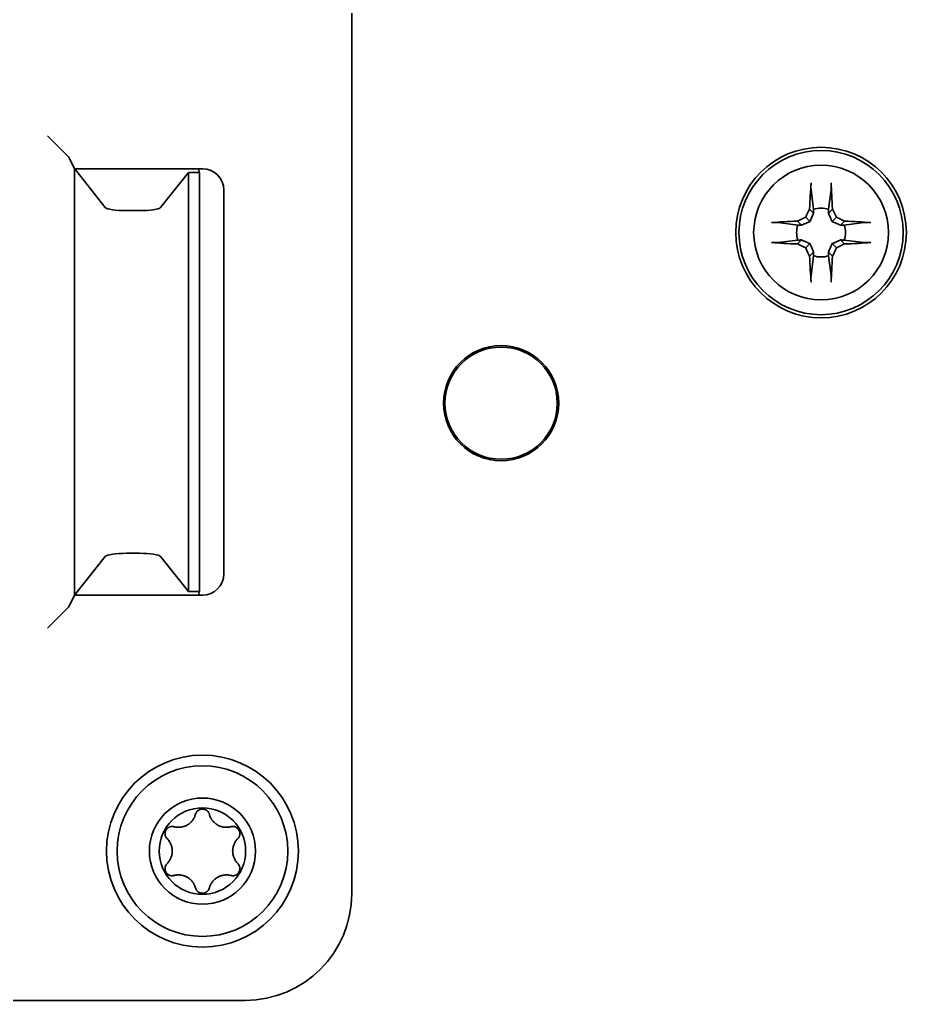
# Model space of a CAD drawing. Header units: millimetres. Extents: x -36 to 4467, y 2 to 3322.
# Drawn here: x 2543.7 to 2585.27, y 3104.04 to 3150.03 of the extents above; entities that cross this region are included whole.
import ezdxf

# ---------------------------------------------------------------- set-up
doc = ezdxf.new("R2010")
doc.units = ezdxf.units.MM
doc.layers.add('1', color=7, linetype='Continuous', true_color=0xffffff)

msp = doc.modelspace()

# ---------------------------------------------------------------- linework, layer by layer
at = {"layer": '1', "color": 7, "linetype": 'Continuous', "lineweight": 35}
for p, q in [((2559.273, 3158.038), (2559.273, 3109.038)), ((2545.006, 3144.582), (2545.991, 3143.598)), ((2546.002, 3143.582), (2546.273, 3143.038)), ((2546.273, 3123.038), (2546.273, 3143.038)), ((2552.284, 3143.038), (2546.273, 3143.038)), ((2546.331, 3142.965), (2546.305, 3143.038)), ((2547.719, 3141.224), (2546.331, 3142.965)), ((2551.617, 3142.862), (2550.312, 3141.224)), ((2552.128, 3142.862), (2551.617, 3142.862)), ((2551.617, 3142.862), (2551.617, 3123.214)), ((2552.132, 3142.788), (2552.132, 3123.288)), ((2553.273, 3124.038), (2553.273, 3142.038)), ((2580.923, 3141.134), (2580.805, 3142.056)), ((2581.623, 3141.134), (2581.74, 3142.056)), ((2549.321, 3141.072), (2548.709, 3141.072)), ((2580.926, 3140.96), (2580.738, 3141.148)), ((2581.619, 3140.96), (2581.808, 3141.148)), ((2580.182, 3140.394), (2579.26, 3140.512)), ((2580.357, 3140.391), (2580.169, 3140.579)), ((2580.754, 3140.562), (2580.552, 3140.765)), ((2581.791, 3140.562), (2581.993, 3140.765)), ((2582.188, 3140.391), (2582.376, 3140.579)), ((2582.363, 3140.394), (2583.285, 3140.512)), ((2580.182, 3139.694), (2579.26, 3139.576)), ((2580.357, 3139.697), (2580.169, 3139.509)), ((2580.754, 3139.526), (2580.552, 3139.324)), ((2581.791, 3139.526), (2581.993, 3139.324)), ((2582.188, 3139.697), (2582.376, 3139.509)), ((2582.363, 3139.694), (2583.285, 3139.576)), ((2580.926, 3139.129), (2580.738, 3138.94)), ((2581.619, 3139.129), (2581.808, 3138.94)), ((2580.923, 3138.954), (2580.805, 3138.032)), ((2581.623, 3138.954), (2581.74, 3138.032)), ((2546.331, 3123.111), (2547.719, 3124.852)), ((2548.709, 3125.004), (2549.321, 3125.004)), ((2550.312, 3124.852), (2551.617, 3123.214)), ((2546.273, 3123.038), (2546.002, 3122.494)), ((2546.273, 3123.038), (2552.284, 3123.038)), ((2546.305, 3123.038), (2546.331, 3123.111)), ((2551.617, 3123.214), (2552.128, 3123.214)), ((2545.991, 3122.478), (2545.006, 3121.494)), ((2554.273, 3104.038), (2515.273, 3104.038))]:
    msp.add_line(p, q, dxfattribs=at)
for centre, radius in [((2581.273, 3140.044), 4), ((2581.273, 3140.044), 3.85), ((2581.273, 3140.044), 3.16), ((2566.273, 3132.044), 2.7), ((2566.273, 3132.044), 2.631), ((2552.273, 3111.038), 4.5), ((2552.273, 3111.038), 4), ((2552.273, 3111.038), 2.49), ((2552.273, 3111.038), 2.025)]:
    msp.add_circle(centre, radius, dxfattribs=at)
for centre, radius, start, end in [((2551.382, 3142.788), 0.75, 0, 19.4723), ((2581.273, 3140.044), 1.145, 72.2011, 107.7989), ((2581.273, 3140.044), 1.145, 162.2011, 197.7989), ((2581.273, 3140.044), 1.145, 342.2011, 17.7989), ((2581.273, 3140.044), 1.145, 252.2011, 287.7989), ((2551.382, 3123.288), 0.75, 340.5277, 0), ((2554.273, 3109.038), 5, 270, 0)]:
    msp.add_arc(centre, radius, start, end, dxfattribs=at)
for centre, major_axis, ratio, start_param, end_param in [((2545.006, 3143.567), (1, 0), 0.176327, 0.087266, 0.174533), ((2552.269, 3142.023), (0.453, 0.913), 0.981173, 5.180581, 6.736243), ((2580.976, 3140.049), (0.065, 3.728), 0.072244, 0.900133, 1.272854), ((2581.569, 3140.049), (0.065, -3.728), 0.072244, 1.868738, 2.24146), ((2548.709, 3141.248), (1, 0), 0.176327, 3.281219, 4.712389), ((2549.321, 3141.248), (1, 0), 0.176327, 4.712389, 6.143559), ((2580.718, 3140.303), (1.559, 3.344), 0.094201, 1.359315, 1.476181), ((2581.827, 3140.303), (1.559, -3.344), 0.094201, 1.665412, 1.782277), ((2581.267, 3140.341), (3.728, 0.065), 0.072244, 1.868738, 2.24146), ((2581.014, 3140.598), (3.344, 1.559), 0.094201, 1.665412, 1.782277), ((2581.531, 3140.598), (3.344, -1.559), 0.094201, 1.359315, 1.476181), ((2581.278, 3140.341), (3.728, -0.065), 0.072244, 0.900133, 1.272854), ((2581.267, 3139.747), (-3.728, 0.065), 0.072244, 0.900133, 1.272854), ((2581.014, 3139.49), (-3.344, 1.559), 0.094201, 1.359315, 1.476181), ((2581.531, 3139.49), (-3.344, -1.559), 0.094201, 1.665412, 1.782277), ((2581.278, 3139.747), (-3.728, -0.065), 0.072244, 1.868738, 2.24146), ((2580.718, 3139.786), (-1.559, 3.344), 0.094201, 1.665412, 1.782277), ((2581.827, 3139.786), (-1.559, -3.344), 0.094201, 1.359315, 1.476181), ((2580.976, 3140.039), (-0.065, 3.728), 0.072244, 1.868738, 2.24146), ((2581.569, 3140.039), (-0.065, -3.728), 0.072244, 0.900133, 1.272854), ((2548.709, 3124.828), (1, 0), 0.176327, 1.570796, 3.001966), ((2549.321, 3124.828), (1, 0), 0.176327, 0.139626, 1.570796), ((2552.269, 3124.054), (0.453, -0.913), 0.981173, 5.830128, 7.385789), ((2545.006, 3122.509), (1, 0), 0.176327, 6.108652, 6.195919)]:
    msp.add_ellipse(centre, major_axis=major_axis, ratio=ratio, start_param=start_param, end_param=end_param, dxfattribs=at)
for points, knots in [([(2580.805, 3142.056), (2580.804, 3142.063), (2580.803, 3142.072), (2580.802, 3142.086), (2580.802, 3142.091), (2580.801, 3142.103), (2580.801, 3142.114), (2580.8, 3142.127), (2580.8, 3142.14), (2580.8, 3142.147), (2580.799, 3142.168), (2580.799, 3142.182), (2580.799, 3142.205), (2580.799, 3142.212), (2580.8, 3142.228), (2580.8, 3142.243), (2580.8, 3142.258), (2580.801, 3142.273), (2580.801, 3142.281), (2580.802, 3142.303), (2580.802, 3142.317), (2580.804, 3142.345), (2580.804, 3142.358), (2580.805, 3142.37)], [0, 0, 0, 0, 0.125, 0.125, 0.1875, 0.1875, 0.25, 0.3125, 0.3125, 0.375, 0.375, 0.5, 0.5, 0.5625, 0.5625, 0.625, 0.6875, 0.6875, 0.75, 0.75, 0.875, 0.875, 1, 1, 1, 1]), ([(2581.74, 3142.37), (2581.741, 3142.358), (2581.741, 3142.345), (2581.743, 3142.317), (2581.744, 3142.303), (2581.745, 3142.273), (2581.745, 3142.258), (2581.745, 3142.235), (2581.745, 3142.228), (2581.746, 3142.212), (2581.746, 3142.197), (2581.746, 3142.183), (2581.746, 3142.168), (2581.746, 3142.161), (2581.745, 3142.14), (2581.745, 3142.127), (2581.744, 3142.109), (2581.744, 3142.103), (2581.743, 3142.092), (2581.743, 3142.081), (2581.742, 3142.072), (2581.741, 3142.064), (2581.741, 3142.06), (2581.74, 3142.056)], [0, 0, 0, 0, 0.125, 0.125, 0.25, 0.25, 0.375, 0.375, 0.4375, 0.4375, 0.5, 0.5625, 0.5625, 0.625, 0.625, 0.75, 0.75, 0.8125, 0.8125, 0.875, 0.9375, 0.9375, 1, 1, 1, 1]), ([(2580.926, 3140.96), (2580.898, 3140.895), (2580.871, 3140.829), (2580.814, 3140.697), (2580.785, 3140.63), (2580.754, 3140.562)], [0, 0, 0, 0, 0.5, 0.5, 1, 1, 1, 1]), ([(2581.791, 3140.562), (2581.761, 3140.63), (2581.731, 3140.697), (2581.674, 3140.829), (2581.647, 3140.895), (2581.619, 3140.96)], [0, 0, 0, 0, 0.5, 0.5, 1, 1, 1, 1]), ([(2578.947, 3140.511), (2578.959, 3140.512), (2578.972, 3140.513), (2578.999, 3140.514), (2579.014, 3140.515), (2579.043, 3140.516), (2579.058, 3140.516), (2579.081, 3140.517), (2579.089, 3140.517), (2579.104, 3140.517), (2579.119, 3140.517), (2579.134, 3140.517), (2579.149, 3140.517), (2579.156, 3140.517), (2579.177, 3140.517), (2579.19, 3140.517), (2579.208, 3140.516), (2579.214, 3140.516), (2579.225, 3140.515), (2579.235, 3140.514), (2579.245, 3140.514), (2579.253, 3140.513), (2579.257, 3140.512), (2579.26, 3140.512)], [0, 0, 0, 0, 0.125, 0.125, 0.25, 0.25, 0.375, 0.375, 0.4375, 0.4375, 0.5, 0.5625, 0.5625, 0.625, 0.625, 0.75, 0.75, 0.8125, 0.8125, 0.875, 0.9375, 0.9375, 1, 1, 1, 1]), ([(2580.754, 3140.562), (2580.686, 3140.532), (2580.619, 3140.503), (2580.487, 3140.446), (2580.422, 3140.418), (2580.357, 3140.391)], [0, 0, 0, 0, 0.5, 0.5, 1, 1, 1, 1]), ([(2582.188, 3140.391), (2582.123, 3140.418), (2582.058, 3140.446), (2581.926, 3140.503), (2581.859, 3140.532), (2581.791, 3140.562)], [0, 0, 0, 0, 0.5, 0.5, 1, 1, 1, 1]), ([(2583.285, 3140.512), (2583.292, 3140.513), (2583.3, 3140.514), (2583.315, 3140.515), (2583.32, 3140.515), (2583.331, 3140.516), (2583.343, 3140.516), (2583.355, 3140.516), (2583.368, 3140.517), (2583.375, 3140.517), (2583.396, 3140.517), (2583.411, 3140.517), (2583.433, 3140.517), (2583.441, 3140.517), (2583.456, 3140.517), (2583.471, 3140.517), (2583.486, 3140.516), (2583.501, 3140.516), (2583.509, 3140.516), (2583.531, 3140.515), (2583.546, 3140.514), (2583.573, 3140.513), (2583.586, 3140.512), (2583.598, 3140.511)], [0, 0, 0, 0, 0.125, 0.125, 0.1875, 0.1875, 0.25, 0.3125, 0.3125, 0.375, 0.375, 0.5, 0.5, 0.5625, 0.5625, 0.625, 0.6875, 0.6875, 0.75, 0.75, 0.875, 0.875, 1, 1, 1, 1]), ([(2579.26, 3139.576), (2579.253, 3139.575), (2579.245, 3139.575), (2579.23, 3139.573), (2579.225, 3139.573), (2579.214, 3139.573), (2579.202, 3139.572), (2579.19, 3139.572), (2579.177, 3139.571), (2579.17, 3139.571), (2579.149, 3139.571), (2579.134, 3139.571), (2579.112, 3139.571), (2579.104, 3139.571), (2579.089, 3139.571), (2579.074, 3139.571), (2579.059, 3139.572), (2579.044, 3139.572), (2579.036, 3139.572), (2579.014, 3139.573), (2578.999, 3139.574), (2578.972, 3139.575), (2578.959, 3139.576), (2578.947, 3139.577)], [0, 0, 0, 0, 0.125, 0.125, 0.1875, 0.1875, 0.25, 0.3125, 0.3125, 0.375, 0.375, 0.5, 0.5, 0.5625, 0.5625, 0.625, 0.6875, 0.6875, 0.75, 0.75, 0.875, 0.875, 1, 1, 1, 1]), ([(2580.357, 3139.697), (2580.422, 3139.67), (2580.487, 3139.642), (2580.619, 3139.585), (2580.686, 3139.556), (2580.754, 3139.526)], [0, 0, 0, 0, 0.5, 0.5, 1, 1, 1, 1]), ([(2580.754, 3139.526), (2580.785, 3139.458), (2580.814, 3139.391), (2580.871, 3139.259), (2580.898, 3139.193), (2580.926, 3139.129)], [0, 0, 0, 0, 0.5, 0.5, 1, 1, 1, 1]), ([(2581.619, 3139.129), (2581.647, 3139.193), (2581.674, 3139.259), (2581.731, 3139.391), (2581.761, 3139.458), (2581.791, 3139.526)], [0, 0, 0, 0, 0.5, 0.5, 1, 1, 1, 1]), ([(2581.791, 3139.526), (2581.859, 3139.556), (2581.926, 3139.585), (2582.058, 3139.642), (2582.123, 3139.67), (2582.188, 3139.697)], [0, 0, 0, 0, 0.5, 0.5, 1, 1, 1, 1]), ([(2583.598, 3139.577), (2583.586, 3139.576), (2583.573, 3139.575), (2583.546, 3139.574), (2583.531, 3139.573), (2583.502, 3139.572), (2583.487, 3139.572), (2583.464, 3139.571), (2583.456, 3139.571), (2583.441, 3139.571), (2583.426, 3139.571), (2583.411, 3139.571), (2583.397, 3139.571), (2583.389, 3139.571), (2583.368, 3139.571), (2583.355, 3139.572), (2583.337, 3139.572), (2583.331, 3139.573), (2583.32, 3139.573), (2583.31, 3139.574), (2583.301, 3139.575), (2583.292, 3139.575), (2583.288, 3139.576), (2583.285, 3139.576)], [0, 0, 0, 0, 0.125, 0.125, 0.25, 0.25, 0.375, 0.375, 0.4375, 0.4375, 0.5, 0.5625, 0.5625, 0.625, 0.625, 0.75, 0.75, 0.8125, 0.8125, 0.875, 0.9375, 0.9375, 1, 1, 1, 1]), ([(2580.805, 3137.719), (2580.804, 3137.731), (2580.804, 3137.743), (2580.802, 3137.771), (2580.802, 3137.785), (2580.801, 3137.815), (2580.8, 3137.83), (2580.8, 3137.853), (2580.8, 3137.861), (2580.799, 3137.876), (2580.799, 3137.891), (2580.799, 3137.906), (2580.799, 3137.92), (2580.799, 3137.927), (2580.8, 3137.948), (2580.8, 3137.961), (2580.801, 3137.98), (2580.801, 3137.986), (2580.802, 3137.997), (2580.802, 3138.007), (2580.803, 3138.016), (2580.804, 3138.024), (2580.804, 3138.028), (2580.805, 3138.032)], [0, 0, 0, 0, 0.125, 0.125, 0.25, 0.25, 0.375, 0.375, 0.4375, 0.4375, 0.5, 0.5625, 0.5625, 0.625, 0.625, 0.75, 0.75, 0.8125, 0.8125, 0.875, 0.9375, 0.9375, 1, 1, 1, 1]), ([(2581.74, 3138.032), (2581.741, 3138.025), (2581.742, 3138.017), (2581.743, 3138.002), (2581.743, 3137.997), (2581.744, 3137.986), (2581.745, 3137.974), (2581.745, 3137.961), (2581.745, 3137.948), (2581.745, 3137.941), (2581.746, 3137.92), (2581.746, 3137.906), (2581.746, 3137.883), (2581.746, 3137.876), (2581.745, 3137.861), (2581.745, 3137.845), (2581.745, 3137.83), (2581.745, 3137.815), (2581.744, 3137.808), (2581.744, 3137.785), (2581.743, 3137.771), (2581.741, 3137.744), (2581.741, 3137.731), (2581.74, 3137.719)], [0, 0, 0, 0, 0.125, 0.125, 0.1875, 0.1875, 0.25, 0.3125, 0.3125, 0.375, 0.375, 0.5, 0.5, 0.5625, 0.5625, 0.625, 0.6875, 0.6875, 0.75, 0.75, 0.875, 0.875, 1, 1, 1, 1]), ([(2550.94, 3112.183), (2550.992, 3112.169), (2551.044, 3112.16), (2551.124, 3112.155), (2551.15, 3112.154), (2551.191, 3112.156), (2551.204, 3112.156), (2551.231, 3112.158), (2551.245, 3112.16), (2551.311, 3112.169), (2551.364, 3112.181), (2551.428, 3112.202), (2551.441, 3112.207), (2551.466, 3112.217), (2551.479, 3112.222), (2551.516, 3112.239), (2551.54, 3112.251), (2551.611, 3112.292), (2551.655, 3112.324), (2551.706, 3112.369), (2551.716, 3112.378), (2551.736, 3112.397), (2551.764, 3112.426), (2551.807, 3112.477), (2551.838, 3112.521), (2551.859, 3112.556), (2551.866, 3112.567), (2551.879, 3112.591), (2551.885, 3112.603), (2551.915, 3112.663), (2551.934, 3112.712), (2551.947, 3112.764)], [0, 0, 0, 0, 0.125, 0.125, 0.1875, 0.1875, 0.21875, 0.21875, 0.25, 0.25, 0.375, 0.375, 0.40625, 0.40625, 0.4375, 0.4375, 0.5, 0.5, 0.625, 0.625, 0.65625, 0.65625, 0.6875, 0.75, 0.8125, 0.8125, 0.84375, 0.84375, 0.875, 0.875, 1, 1, 1, 1]), ([(2551.947, 3112.764), (2551.952, 3112.782), (2551.964, 3112.816), (2551.982, 3112.847), (2551.997, 3112.87), (2552.002, 3112.878), (2552.014, 3112.892), (2552.02, 3112.899), (2552.038, 3112.919), (2552.052, 3112.931), (2552.073, 3112.948), (2552.081, 3112.953), (2552.097, 3112.964), (2552.104, 3112.968), (2552.129, 3112.981), (2552.146, 3112.989), (2552.172, 3112.998), (2552.181, 3113), (2552.199, 3113.005), (2552.208, 3113.007), (2552.235, 3113.012), (2552.254, 3113.013), (2552.281, 3113.013), (2552.291, 3113.013), (2552.309, 3113.011), (2552.319, 3113.01), (2552.346, 3113.006), (2552.364, 3113.001), (2552.39, 3112.992), (2552.399, 3112.989), (2552.416, 3112.981), (2552.424, 3112.977), (2552.448, 3112.964), (2552.464, 3112.954), (2552.486, 3112.937), (2552.493, 3112.931), (2552.506, 3112.919), (2552.513, 3112.912), (2552.532, 3112.892), (2552.543, 3112.878), (2552.558, 3112.855), (2552.563, 3112.847), (2552.572, 3112.831), (2552.576, 3112.823), (2552.587, 3112.799), (2552.593, 3112.782), (2552.598, 3112.764)], [0, 0, 0, 0, 0.0625, 0.125, 0.125, 0.15625, 0.15625, 0.1875, 0.1875, 0.25, 0.25, 0.28125, 0.28125, 0.3125, 0.3125, 0.375, 0.375, 0.40625, 0.40625, 0.4375, 0.4375, 0.5, 0.5, 0.53125, 0.53125, 0.5625, 0.5625, 0.625, 0.625, 0.65625, 0.65625, 0.6875, 0.6875, 0.75, 0.75, 0.78125, 0.78125, 0.8125, 0.8125, 0.875, 0.875, 0.90625, 0.90625, 0.9375, 0.9375, 1, 1, 1, 1]), ([(2552.598, 3112.764), (2552.612, 3112.712), (2552.63, 3112.663), (2552.665, 3112.591), (2552.678, 3112.568), (2552.699, 3112.534), (2552.707, 3112.522), (2552.722, 3112.5), (2552.73, 3112.489), (2552.771, 3112.436), (2552.807, 3112.396), (2552.858, 3112.352), (2552.869, 3112.343), (2552.89, 3112.326), (2552.901, 3112.318), (2552.934, 3112.294), (2552.957, 3112.279), (2553.028, 3112.238), (2553.077, 3112.216), (2553.142, 3112.194), (2553.155, 3112.19), (2553.181, 3112.182), (2553.22, 3112.172), (2553.286, 3112.16), (2553.34, 3112.156), (2553.38, 3112.155), (2553.394, 3112.155), (2553.421, 3112.155), (2553.434, 3112.156), (2553.501, 3112.16), (2553.553, 3112.169), (2553.605, 3112.183)], [0, 0, 0, 0, 0.125, 0.125, 0.1875, 0.1875, 0.21875, 0.21875, 0.25, 0.25, 0.375, 0.375, 0.40625, 0.40625, 0.4375, 0.4375, 0.5, 0.5, 0.625, 0.625, 0.65625, 0.65625, 0.6875, 0.75, 0.8125, 0.8125, 0.84375, 0.84375, 0.875, 0.875, 1, 1, 1, 1]), ([(2550.615, 3111.619), (2550.602, 3111.632), (2550.579, 3111.66), (2550.56, 3111.691), (2550.548, 3111.715), (2550.544, 3111.724), (2550.538, 3111.741), (2550.535, 3111.749), (2550.527, 3111.775), (2550.523, 3111.793), (2550.518, 3111.83), (2550.517, 3111.848), (2550.518, 3111.885), (2550.52, 3111.904), (2550.525, 3111.931), (2550.527, 3111.94), (2550.532, 3111.958), (2550.535, 3111.967), (2550.545, 3111.993), (2550.553, 3112.009), (2550.567, 3112.033), (2550.572, 3112.041), (2550.582, 3112.057), (2550.588, 3112.064), (2550.606, 3112.086), (2550.618, 3112.099), (2550.639, 3112.117), (2550.646, 3112.123), (2550.661, 3112.134), (2550.669, 3112.139), (2550.693, 3112.154), (2550.709, 3112.162), (2550.734, 3112.172), (2550.743, 3112.175), (2550.761, 3112.181), (2550.769, 3112.183), (2550.796, 3112.19), (2550.814, 3112.192), (2550.841, 3112.194), (2550.85, 3112.194), (2550.869, 3112.194), (2550.878, 3112.193), (2550.905, 3112.191), (2550.923, 3112.187), (2550.94, 3112.183)], [0, 0, 0, 0, 0.0625, 0.125, 0.125, 0.15625, 0.15625, 0.1875, 0.1875, 0.25, 0.25, 0.3125, 0.3125, 0.375, 0.375, 0.40625, 0.40625, 0.4375, 0.4375, 0.5, 0.5, 0.53125, 0.53125, 0.5625, 0.5625, 0.625, 0.625, 0.65625, 0.65625, 0.6875, 0.6875, 0.75, 0.75, 0.78125, 0.78125, 0.8125, 0.8125, 0.875, 0.875, 0.90625, 0.90625, 0.9375, 0.9375, 1, 1, 1, 1]), ([(2553.605, 3112.183), (2553.622, 3112.187), (2553.658, 3112.194), (2553.694, 3112.194), (2553.721, 3112.193), (2553.73, 3112.192), (2553.749, 3112.189), (2553.757, 3112.188), (2553.784, 3112.181), (2553.801, 3112.176), (2553.827, 3112.166), (2553.836, 3112.162), (2553.852, 3112.153), (2553.86, 3112.149), (2553.883, 3112.134), (2553.898, 3112.124), (2553.919, 3112.105), (2553.926, 3112.099), (2553.939, 3112.086), (2553.945, 3112.079), (2553.963, 3112.057), (2553.973, 3112.042), (2553.987, 3112.018), (2553.992, 3112.01), (2554, 3111.993), (2554.003, 3111.984), (2554.013, 3111.958), (2554.018, 3111.941), (2554.023, 3111.913), (2554.025, 3111.904), (2554.027, 3111.886), (2554.028, 3111.876), (2554.028, 3111.858), (2554.028, 3111.849), (2554.027, 3111.83), (2554.026, 3111.821), (2554.023, 3111.794), (2554.019, 3111.776), (2554.011, 3111.75), (2554.007, 3111.741), (2554.001, 3111.724), (2553.997, 3111.716), (2553.985, 3111.691), (2553.976, 3111.676), (2553.96, 3111.654), (2553.954, 3111.647), (2553.942, 3111.633), (2553.936, 3111.626), (2553.93, 3111.619)], [0, 0, 0, 0, 0.0625, 0.125, 0.125, 0.15625, 0.15625, 0.1875, 0.1875, 0.25, 0.25, 0.28125, 0.28125, 0.3125, 0.3125, 0.375, 0.375, 0.40625, 0.40625, 0.4375, 0.4375, 0.5, 0.5, 0.53125, 0.53125, 0.5625, 0.5625, 0.625, 0.625, 0.65625, 0.65625, 0.6875, 0.6875, 0.71875, 0.71875, 0.75, 0.75, 0.8125, 0.8125, 0.84375, 0.84375, 0.875, 0.875, 0.9375, 0.9375, 0.96875, 0.96875, 1, 1, 1, 1]), ([(2550.616, 3110.457), (2550.653, 3110.495), (2550.687, 3110.536), (2550.731, 3110.602), (2550.745, 3110.625), (2550.77, 3110.672), (2550.782, 3110.696), (2550.813, 3110.771), (2550.829, 3110.822), (2550.842, 3110.888), (2550.844, 3110.902), (2550.848, 3110.929), (2550.85, 3110.942), (2550.854, 3110.983), (2550.856, 3111.011), (2550.856, 3111.093), (2550.85, 3111.147), (2550.834, 3111.226), (2550.828, 3111.252), (2550.816, 3111.291), (2550.812, 3111.304), (2550.802, 3111.33), (2550.797, 3111.342), (2550.772, 3111.404), (2550.746, 3111.451), (2550.702, 3111.518), (2550.686, 3111.54), (2550.652, 3111.581), (2550.634, 3111.601), (2550.615, 3111.619)], [0, 0, 0, 0, 0.125, 0.125, 0.1875, 0.1875, 0.25, 0.25, 0.375, 0.375, 0.40625, 0.40625, 0.4375, 0.4375, 0.5, 0.5, 0.625, 0.625, 0.6875, 0.6875, 0.71875, 0.71875, 0.75, 0.75, 0.875, 0.875, 0.9375, 0.9375, 1, 1, 1, 1]), ([(2553.93, 3111.619), (2553.892, 3111.582), (2553.859, 3111.541), (2553.814, 3111.475), (2553.8, 3111.452), (2553.781, 3111.416), (2553.775, 3111.404), (2553.764, 3111.38), (2553.758, 3111.368), (2553.732, 3111.306), (2553.716, 3111.254), (2553.703, 3111.188), (2553.701, 3111.175), (2553.697, 3111.148), (2553.695, 3111.134), (2553.691, 3111.093), (2553.689, 3111.066), (2553.689, 3110.983), (2553.695, 3110.929), (2553.711, 3110.85), (2553.717, 3110.824), (2553.729, 3110.785), (2553.734, 3110.772), (2553.743, 3110.746), (2553.748, 3110.734), (2553.774, 3110.672), (2553.799, 3110.625), (2553.843, 3110.558), (2553.859, 3110.536), (2553.893, 3110.495), (2553.911, 3110.475), (2553.93, 3110.456)], [0, 0, 0, 0, 0.125, 0.125, 0.1875, 0.1875, 0.21875, 0.21875, 0.25, 0.25, 0.375, 0.375, 0.40625, 0.40625, 0.4375, 0.4375, 0.5, 0.5, 0.625, 0.625, 0.6875, 0.6875, 0.71875, 0.71875, 0.75, 0.75, 0.875, 0.875, 0.9375, 0.9375, 1, 1, 1, 1]), ([(2550.941, 3109.894), (2550.923, 3109.889), (2550.888, 3109.883), (2550.851, 3109.882), (2550.824, 3109.883), (2550.815, 3109.884), (2550.797, 3109.887), (2550.788, 3109.889), (2550.761, 3109.895), (2550.744, 3109.9), (2550.718, 3109.911), (2550.71, 3109.914), (2550.693, 3109.923), (2550.685, 3109.927), (2550.662, 3109.942), (2550.647, 3109.953), (2550.626, 3109.971), (2550.619, 3109.977), (2550.606, 3109.991), (2550.6, 3109.997), (2550.582, 3110.019), (2550.572, 3110.034), (2550.558, 3110.058), (2550.553, 3110.066), (2550.545, 3110.083), (2550.542, 3110.092), (2550.532, 3110.118), (2550.527, 3110.136), (2550.522, 3110.163), (2550.52, 3110.172), (2550.518, 3110.191), (2550.517, 3110.2), (2550.517, 3110.218), (2550.517, 3110.228), (2550.518, 3110.246), (2550.519, 3110.255), (2550.523, 3110.283), (2550.527, 3110.3), (2550.535, 3110.327), (2550.538, 3110.335), (2550.544, 3110.352), (2550.548, 3110.361), (2550.56, 3110.385), (2550.57, 3110.401), (2550.586, 3110.423), (2550.591, 3110.43), (2550.603, 3110.444), (2550.609, 3110.45), (2550.616, 3110.457)], [0, 0, 0, 0, 0.0625, 0.125, 0.125, 0.15625, 0.15625, 0.1875, 0.1875, 0.25, 0.25, 0.28125, 0.28125, 0.3125, 0.3125, 0.375, 0.375, 0.40625, 0.40625, 0.4375, 0.4375, 0.5, 0.5, 0.53125, 0.53125, 0.5625, 0.5625, 0.625, 0.625, 0.65625, 0.65625, 0.6875, 0.6875, 0.71875, 0.71875, 0.75, 0.75, 0.8125, 0.8125, 0.84375, 0.84375, 0.875, 0.875, 0.9375, 0.9375, 0.96875, 0.96875, 1, 1, 1, 1]), ([(2553.93, 3110.456), (2553.943, 3110.444), (2553.966, 3110.416), (2553.985, 3110.385), (2553.997, 3110.36), (2554.001, 3110.352), (2554.007, 3110.335), (2554.011, 3110.327), (2554.019, 3110.301), (2554.022, 3110.283), (2554.026, 3110.255), (2554.027, 3110.246), (2554.028, 3110.228), (2554.028, 3110.218), (2554.027, 3110.191), (2554.025, 3110.173), (2554.02, 3110.145), (2554.018, 3110.136), (2554.013, 3110.118), (2554.01, 3110.11), (2554, 3110.084), (2553.992, 3110.067), (2553.979, 3110.043), (2553.973, 3110.035), (2553.963, 3110.02), (2553.957, 3110.012), (2553.94, 3109.991), (2553.927, 3109.978), (2553.906, 3109.959), (2553.899, 3109.953), (2553.884, 3109.942), (2553.876, 3109.937), (2553.853, 3109.923), (2553.836, 3109.914), (2553.811, 3109.904), (2553.802, 3109.901), (2553.785, 3109.895), (2553.776, 3109.893), (2553.749, 3109.887), (2553.731, 3109.884), (2553.704, 3109.882), (2553.695, 3109.882), (2553.676, 3109.882), (2553.667, 3109.883), (2553.64, 3109.886), (2553.623, 3109.889), (2553.605, 3109.894)], [0, 0, 0, 0, 0.0625, 0.125, 0.125, 0.15625, 0.15625, 0.1875, 0.1875, 0.25, 0.25, 0.28125, 0.28125, 0.3125, 0.3125, 0.375, 0.375, 0.40625, 0.40625, 0.4375, 0.4375, 0.5, 0.5, 0.53125, 0.53125, 0.5625, 0.5625, 0.625, 0.625, 0.65625, 0.65625, 0.6875, 0.6875, 0.75, 0.75, 0.78125, 0.78125, 0.8125, 0.8125, 0.875, 0.875, 0.90625, 0.90625, 0.9375, 0.9375, 1, 1, 1, 1]), ([(2551.947, 3109.312), (2551.934, 3109.364), (2551.915, 3109.413), (2551.88, 3109.485), (2551.867, 3109.508), (2551.846, 3109.542), (2551.838, 3109.554), (2551.823, 3109.576), (2551.815, 3109.587), (2551.774, 3109.64), (2551.738, 3109.68), (2551.687, 3109.724), (2551.677, 3109.733), (2551.655, 3109.75), (2551.644, 3109.758), (2551.611, 3109.782), (2551.588, 3109.797), (2551.518, 3109.838), (2551.468, 3109.86), (2551.404, 3109.882), (2551.391, 3109.886), (2551.364, 3109.894), (2551.325, 3109.904), (2551.259, 3109.916), (2551.206, 3109.92), (2551.165, 3109.921), (2551.152, 3109.921), (2551.125, 3109.921), (2551.111, 3109.92), (2551.045, 3109.916), (2550.992, 3109.907), (2550.941, 3109.894)], [0, 0, 0, 0, 0.125, 0.125, 0.1875, 0.1875, 0.21875, 0.21875, 0.25, 0.25, 0.375, 0.375, 0.40625, 0.40625, 0.4375, 0.4375, 0.5, 0.5, 0.625, 0.625, 0.65625, 0.65625, 0.6875, 0.75, 0.8125, 0.8125, 0.84375, 0.84375, 0.875, 0.875, 1, 1, 1, 1]), ([(2553.605, 3109.894), (2553.553, 3109.907), (2553.501, 3109.916), (2553.421, 3109.921), (2553.395, 3109.922), (2553.355, 3109.921), (2553.341, 3109.92), (2553.314, 3109.918), (2553.301, 3109.916), (2553.234, 3109.908), (2553.182, 3109.896), (2553.117, 3109.874), (2553.105, 3109.869), (2553.079, 3109.859), (2553.067, 3109.854), (2553.029, 3109.837), (2553.005, 3109.825), (2552.935, 3109.784), (2552.891, 3109.753), (2552.839, 3109.708), (2552.829, 3109.698), (2552.81, 3109.679), (2552.781, 3109.65), (2552.738, 3109.599), (2552.707, 3109.555), (2552.686, 3109.521), (2552.679, 3109.509), (2552.666, 3109.486), (2552.66, 3109.474), (2552.63, 3109.414), (2552.612, 3109.364), (2552.598, 3109.313)], [0, 0, 0, 0, 0.125, 0.125, 0.1875, 0.1875, 0.21875, 0.21875, 0.25, 0.25, 0.375, 0.375, 0.40625, 0.40625, 0.4375, 0.4375, 0.5, 0.5, 0.625, 0.625, 0.65625, 0.65625, 0.6875, 0.75, 0.8125, 0.8125, 0.84375, 0.84375, 0.875, 0.875, 1, 1, 1, 1]), ([(2552.598, 3109.312), (2552.593, 3109.295), (2552.581, 3109.261), (2552.563, 3109.229), (2552.548, 3109.206), (2552.543, 3109.199), (2552.531, 3109.184), (2552.526, 3109.177), (2552.507, 3109.157), (2552.494, 3109.145), (2552.472, 3109.128), (2552.464, 3109.123), (2552.449, 3109.113), (2552.441, 3109.108), (2552.417, 3109.095), (2552.4, 3109.087), (2552.373, 3109.078), (2552.364, 3109.076), (2552.346, 3109.071), (2552.337, 3109.069), (2552.31, 3109.065), (2552.292, 3109.063), (2552.264, 3109.063), (2552.254, 3109.063), (2552.236, 3109.065), (2552.227, 3109.066), (2552.199, 3109.071), (2552.181, 3109.075), (2552.155, 3109.084), (2552.146, 3109.087), (2552.129, 3109.095), (2552.121, 3109.099), (2552.097, 3109.112), (2552.081, 3109.122), (2552.06, 3109.139), (2552.052, 3109.145), (2552.039, 3109.157), (2552.032, 3109.164), (2552.014, 3109.184), (2552.002, 3109.198), (2551.987, 3109.221), (2551.983, 3109.228), (2551.974, 3109.244), (2551.97, 3109.253), (2551.958, 3109.277), (2551.952, 3109.294), (2551.948, 3109.312)], [0, 0, 0, 0, 0.0625, 0.125, 0.125, 0.15625, 0.15625, 0.1875, 0.1875, 0.25, 0.25, 0.28125, 0.28125, 0.3125, 0.3125, 0.375, 0.375, 0.40625, 0.40625, 0.4375, 0.4375, 0.5, 0.5, 0.53125, 0.53125, 0.5625, 0.5625, 0.625, 0.625, 0.65625, 0.65625, 0.6875, 0.6875, 0.75, 0.75, 0.78125, 0.78125, 0.8125, 0.8125, 0.875, 0.875, 0.90625, 0.90625, 0.9375, 0.9375, 1, 1, 1, 1])]:
    msp.add_open_spline(points, degree=3, knots=knots, dxfattribs=at)
for points in [[(2580.923, 3141.134), (2580.924, 3141.076), (2580.925, 3141.018), (2580.926, 3140.96)], [(2581.619, 3140.96), (2581.62, 3141.018), (2581.621, 3141.076), (2581.623, 3141.134)], [(2580.357, 3140.391), (2580.299, 3140.392), (2580.24, 3140.393), (2580.182, 3140.394)], [(2582.363, 3140.394), (2582.305, 3140.393), (2582.246, 3140.392), (2582.188, 3140.391)], [(2580.182, 3139.694), (2580.24, 3139.695), (2580.299, 3139.696), (2580.357, 3139.697)], [(2582.188, 3139.697), (2582.246, 3139.696), (2582.305, 3139.695), (2582.363, 3139.694)], [(2580.926, 3139.129), (2580.925, 3139.07), (2580.924, 3139.012), (2580.923, 3138.954)], [(2581.623, 3138.954), (2581.621, 3139.012), (2581.62, 3139.07), (2581.619, 3139.129)]]:
    msp.add_open_spline(points, degree=3, dxfattribs=at)

doc.saveas('drawing.dxf')
